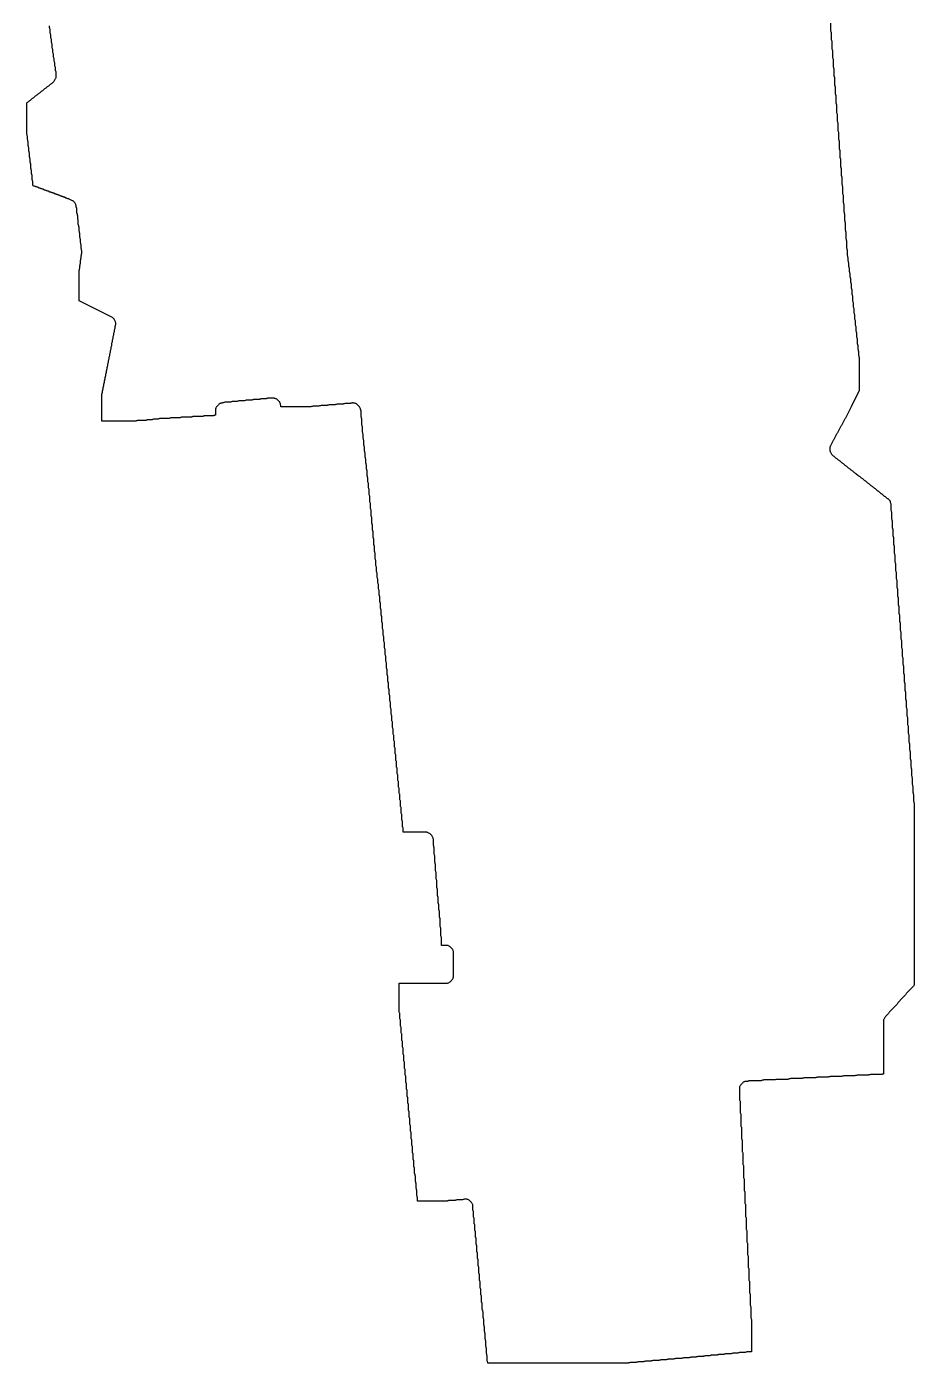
# Model space of a CAD drawing. Header units: metres. Extents: x -92469 to 35737, y 558 to 231008.
# Drawn here: x -40740 to 35737, y 558 to 115783 of the extents above; entities that cross this region are included whole.
import ezdxf

# ---------------------------------------------------------------- set-up
doc = ezdxf.new("R2010")
doc.units = ezdxf.units.M
doc.layers.add('alpha_boundary_shrunk', color=7, linetype='Continuous')

msp = doc.modelspace()

# ---------------------------------------------------------------- linework, layer by layer
at = {"layer": 'alpha_boundary_shrunk', "color": 1}
msp.add_lwpolyline([(28521, 116098), (28521, 115523), (28523, 115477), (28529, 115431), (28540, 115386), (28555, 115342), (28573, 115300), (28578, 115290), (28578, 114773), (28580, 114726), (28587, 114680), (28598, 114635), (28612, 114591), (28631, 114549), (28636, 114539), (28636, 113964), (28638, 113918), (28645, 113872), (28655, 113827), (28670, 113783), (28689, 113741), (28694, 113731), (28694, 113214), (28696, 113168), (28702, 113122), (28713, 113077), (28728, 113033), (28747, 112990), (28751, 112980), (28751, 112406), (28754, 112359), (28760, 112313), (28771, 112268), (28785, 112224), (28804, 112182), (28809, 112172), (28809, 111655), (28811, 111609), (28818, 111563), (28828, 111518), (28843, 111474), (28862, 111431), (28867, 111422), (28867, 110847), (28869, 110800), (28876, 110755), (28886, 110709), (28901, 110666), (28920, 110623), (28925, 110613), (28925, 110096), (28927, 110050), (28933, 110004), (28944, 109959), (28959, 109915), (28977, 109873), (28982, 109863), (28982, 109288), (28985, 109242), (28991, 109196), (29002, 109151), (29016, 109107), (29035, 109064), (29040, 109054), (29040, 108480), (29042, 108433), (29049, 108388), (29059, 108342), (29074, 108298), (29093, 108256), (29098, 108246), (29098, 107729), (29100, 107683), (29106, 107637), (29117, 107592), (29132, 107548), (29151, 107506), (29156, 107496), (29156, 106921), (29158, 106875), (29164, 106829), (29175, 106784), (29190, 106740), (29208, 106697), (29213, 106687), (29213, 106170), (29216, 106124), (29222, 106078), (29233, 106033), (29247, 105989), (29266, 105947), (29271, 105937), (29271, 105362), (29273, 105316), (29280, 105270), (29290, 105225), (29305, 105181), (29324, 105139), (29329, 105129), (29329, 104612), (29331, 104565), (29337, 104519), (29348, 104474), (29363, 104430), (29382, 104388), (29387, 104378), (29387, 103803), (29389, 103757), (29395, 103711), (29406, 103666), (29421, 103622), (29439, 103580), (29444, 103570), (29444, 103053), (29446, 103007), (29453, 102961), (29464, 102916), (29478, 102872), (29497, 102829), (29502, 102819), (29502, 102245), (29504, 102198), (29511, 102152), (29521, 102107), (29536, 102063), (29555, 102021), (29560, 102011), (29560, 101494), (29562, 101448), (29568, 101402), (29579, 101357), (29594, 101313), (29613, 101270), (29617, 101261), (29617, 100686), (29620, 100640), (29626, 100594), (29637, 100549), (29651, 100505), (29670, 100462), (29675, 100452), (29675, 99878), (29677, 99831), (29684, 99785), (29694, 99740), (29709, 99696), (29728, 99654), (29733, 99644), (29733, 99127), (29735, 99081), (29742, 99035), (29752, 98990), (29767, 98946), (29786, 98903), (29791, 98894), (29791, 98319), (29793, 98272), (29799, 98227), (29810, 98181), (29825, 98138), (29843, 98095), (29848, 98085), (29848, 97568), (29851, 97522), (29857, 97476), (29868, 97431), (29882, 97387), (29901, 97345), (29906, 97335), (29906, 96760), (29908, 96714), (29915, 96668), (29925, 96623), (29940, 96579), (29959, 96536), (29964, 96526), (29964, 96125), (29966, 96079), (29972, 96033), (29983, 95988), (29998, 95944), (30017, 95901), (30022, 95891), (30022, 95663), (30024, 95617), (30030, 95571), (30041, 95526), (30056, 95482), (30074, 95439), (30079, 95430), (30079, 95201), (30081, 95155), (30088, 95109), (30099, 95064), (30113, 95020), (30132, 94978), (30137, 94968), (30137, 94739), (30139, 94693), (30146, 94647), (30156, 94602), (30171, 94558), (30190, 94516), (30195, 94506), (30195, 94277), (30197, 94231), (30203, 94185), (30214, 94140), (30229, 94096), (30248, 94054), (30253, 94044), (30253, 93816), (30255, 93769), (30261, 93723), (30272, 93678), (30287, 93634), (30305, 93592), (30310, 93582), (30310, 93296), (30312, 93250), (30319, 93204), (30330, 93159), (30344, 93115), (30363, 93072), (30368, 93063), (30368, 92776), (30370, 92730), (30377, 92684), (30387, 92639), (30402, 92595), (30421, 92553), (30426, 92543), (30426, 92199), (30428, 92153), (30434, 92107), (30445, 92062), (30460, 92018), (30479, 91976), (30483, 91966), (30483, 91680), (30486, 91633), (30492, 91587), (30503, 91542), (30517, 91498), (30536, 91456), (30541, 91446), (30541, 91160), (30543, 91114), (30550, 91068), (30560, 91023), (30575, 90979), (30594, 90936), (30599, 90926), (30599, 90640), (30601, 90594), (30608, 90548), (30618, 90503), (30633, 90459), (30652, 90417), (30657, 90407), (30657, 90121), (30659, 90074), (30665, 90029), (30676, 89983), (30691, 89939), (30709, 89897), (30714, 89887), (30714, 89601), (30717, 89555), (30723, 89509), (30734, 89464), (30748, 89420), (30767, 89378), (30772, 89368), (30772, 89082), (30774, 89035), (30781, 88989), (30791, 88944), (30806, 88900), (30825, 88858), (30830, 88848), (30830, 88504), (30832, 88458), (30838, 88412), (30849, 88367), (30864, 88323), (30883, 88281), (30888, 88271), (30888, 87985), (30890, 87938), (30896, 87892), (30907, 87847), (30922, 87803), (30940, 87761), (30945, 87751), (30945, 87465), (30947, 87419), (30954, 87373), (30965, 87328), (30979, 87284), (30998, 87241), (31003, 87232), (31003, 84408), (30305, 83012), (30248, 82897), (29901, 82204), (29843, 82089), (29822, 82046), (29822, 82045), (29786, 82005), (29755, 81962), (29728, 81915), (29476, 81411), (29475, 81410), (29439, 81370), (29408, 81327), (29382, 81280), (29129, 80776), (29129, 80775), (29093, 80735), (29062, 80692), (29035, 80645), (28783, 80140), (28782, 80140), (28747, 80100), (28715, 80057), (28689, 80010), (28516, 79664), (28497, 79621), (28482, 79577), (28471, 79532), (28465, 79486), (28463, 79440), (28463, 79325), (28465, 79278), (28471, 79233), (28482, 79187), (28497, 79143), (28516, 79101), (28573, 78986), (28596, 78946), (28622, 78908), (28651, 78872), (28684, 78840), (28719, 78810), (28757, 78784), (28797, 78762), (28840, 78741), (28956, 78625), (28996, 78589), (29039, 78558), (29086, 78531), (29129, 78510), (29187, 78452), (29226, 78416), (29270, 78384), (29317, 78358), (29359, 78336), (29475, 78221), (29515, 78185), (29559, 78153), (29605, 78127), (29648, 78106), (29764, 77990), (29804, 77954), (29847, 77923), (29894, 77896), (29937, 77875), (29937, 77874), (29995, 77817), (30053, 77759), (30092, 77723), (30136, 77692), (30183, 77665), (30225, 77644), (30284, 77586), (30323, 77550), (30367, 77518), (30413, 77492), (30456, 77470), (30572, 77355), (30612, 77319), (30656, 77287), (30702, 77261), (30745, 77240), (30861, 77124), (30901, 77088), (30944, 77057), (30991, 77030), (31034, 77009), (31092, 76951), (31132, 76915), (31175, 76883), (31222, 76857), (31265, 76835), (31380, 76720), (31420, 76684), (31464, 76652), (31510, 76626), (31553, 76604), (31669, 76489), (31709, 76453), (31752, 76422), (31799, 76395), (31842, 76374), (31958, 76258), (31998, 76222), (32041, 76191), (32088, 76164), (32131, 76143), (32189, 76085), (32229, 76049), (32272, 76017), (32319, 75991), (32362, 75969), (32477, 75854), (32517, 75818), (32561, 75786), (32607, 75760), (32650, 75738), (32708, 75680), (32766, 75623), (32806, 75587), (32849, 75556), (32896, 75529), (32939, 75508), (33055, 75392), (33095, 75356), (33138, 75325), (33185, 75298), (33228, 75277), (33286, 75219), (33326, 75183), (33369, 75151), (33416, 75125), (33458, 75103), (33574, 74988), (33614, 74952), (33658, 74920), (33659, 74920), (33659, 74879), (33661, 74833), (33667, 74787), (33678, 74742), (33693, 74698), (33712, 74656), (33717, 74646), (33717, 74187), (33719, 74140), (33725, 74094), (33736, 74049), (33751, 74005), (33769, 73963), (33774, 73953), (33774, 73436), (33776, 73390), (33783, 73344), (33793, 73299), (33808, 73255), (33827, 73212), (33832, 73202), (33832, 72685), (33834, 72639), (33841, 72593), (33851, 72548), (33866, 72504), (33885, 72462), (33890, 72452), (33890, 71993), (33892, 71946), (33898, 71900), (33909, 71855), (33924, 71811), (33942, 71769), (33947, 71759), (33947, 71242), (33950, 71196), (33956, 71150), (33967, 71105), (33981, 71061), (34000, 71019), (34005, 71009), (34005, 70492), (34007, 70445), (34014, 70399), (34024, 70354), (34039, 70310), (34058, 70268), (34063, 70258), (34063, 69741), (34065, 69695), (34071, 69649), (34082, 69604), (34097, 69560), (34116, 69517), (34121, 69508), (34121, 68991), (34123, 68944), (34129, 68898), (34140, 68853), (34155, 68809), (34173, 68767), (34178, 68757), (34178, 68298), (34181, 68251), (34187, 68206), (34198, 68160), (34212, 68117), (34231, 68074), (34236, 68064), (34236, 67547), (34238, 67501), (34245, 67455), (34255, 67410), (34270, 67366), (34289, 67324), (34294, 67314), (34294, 66797), (34296, 66750), (34302, 66705), (34313, 66659), (34328, 66615), (34347, 66573), (34352, 66563), (34352, 66046), (34354, 66000), (34360, 65954), (34371, 65909), (34386, 65865), (34404, 65823), (34409, 65813), (34409, 65296), (34411, 65249), (34418, 65203), (34429, 65158), (34443, 65114), (34462, 65072), (34467, 65062), (34467, 64603), (34469, 64557), (34476, 64511), (34486, 64466), (34501, 64422), (34520, 64379), (34525, 64369), (34525, 63852), (34527, 63806), (34533, 63760), (34544, 63715), (34559, 63671), (34578, 63629), (34582, 63619), (34582, 63102), (34585, 63056), (34591, 63010), (34602, 62965), (34617, 62921), (34635, 62878), (34640, 62868), (34640, 62351), (34642, 62305), (34649, 62259), (34659, 62214), (34674, 62170), (34693, 62128), (34698, 62118), (34698, 61601), (34700, 61554), (34707, 61509), (34717, 61463), (34732, 61420), (34751, 61377), (34756, 61367), (34756, 60908), (34758, 60862), (34764, 60816), (34775, 60771), (34790, 60727), (34808, 60684), (34813, 60674), (34813, 60157), (34816, 60111), (34822, 60065), (34833, 60020), (34847, 59976), (34866, 59934), (34871, 59924), (34871, 59407), (34873, 59361), (34880, 59315), (34890, 59270), (34905, 59226), (34924, 59183), (34929, 59173), (34929, 58656), (34931, 58610), (34937, 58564), (34948, 58519), (34963, 58475), (34982, 58433), (34987, 58423), (34987, 57906), (34989, 57860), (34995, 57814), (35006, 57769), (35021, 57725), (35039, 57682), (35044, 57672), (35044, 57213), (35047, 57167), (35053, 57121), (35064, 57076), (35078, 57032), (35097, 56989), (35102, 56980), (35102, 56463), (35104, 56416), (35111, 56370), (35121, 56325), (35136, 56281), (35155, 56239), (35160, 56229), (35160, 55712), (35162, 55666), (35168, 55620), (35179, 55575), (35194, 55531), (35213, 55488), (35218, 55479), (35218, 54962), (35220, 54915), (35226, 54869), (35237, 54824), (35252, 54780), (35270, 54738), (35275, 54728), (35275, 54211), (35277, 54165), (35284, 54119), (35295, 54074), (35309, 54030), (35328, 53987), (35333, 53977), (35333, 53518), (35335, 53472), (35342, 53426), (35352, 53381), (35367, 53337), (35386, 53295), (35391, 53285), (35391, 52768), (35393, 52721), (35399, 52675), (35410, 52630), (35425, 52586), (35444, 52544), (35448, 52534), (35448, 52017), (35451, 51971), (35457, 51925), (35468, 51880), (35482, 51836), (35501, 51794), (35506, 51784), (35506, 51267), (35508, 51220), (35515, 51174), (35525, 51129), (35540, 51085), (35559, 51043), (35564, 51033), (35564, 50516), (35566, 50470), (35573, 50424), (35583, 50379), (35598, 50335), (35617, 50292), (35622, 50283), (35622, 49823), (35624, 49777), (35630, 49731), (35641, 49686), (35656, 49642), (35674, 49600), (35679, 49590), (35679, 49073), (35682, 49026), (35688, 48981), (35699, 48935), (35713, 48892), (35732, 48849), (35737, 48839), (35737, 33169), (35732, 33164), (35701, 33120), (35674, 33074), (35653, 33031), (35537, 32915), (35479, 32857), (35075, 32453), (35040, 32413), (35008, 32370), (34982, 32323), (34960, 32280), (34729, 32049), (34671, 31991), (34383, 31702), (34347, 31663), (34315, 31619), (34289, 31572), (34267, 31530), (33921, 31183), (33863, 31125), (33632, 30894), (33596, 30854), (33565, 30811), (33538, 30764), (33517, 30721), (33401, 30605), (33343, 30548), (33286, 30490), (33250, 30450), (33218, 30407), (33192, 30360), (33134, 30245), (33115, 30202), (33101, 30158), (33090, 30113), (33084, 30067), (33081, 30021), (33081, 25496), (33073, 25496), (33027, 25490), (32982, 25479), (32938, 25464), (32896, 25445), (32886, 25441), (31965, 25441), (31919, 25438), (31873, 25432), (31828, 25421), (31784, 25407), (31741, 25388), (31731, 25383), (30810, 25383), (30764, 25381), (30718, 25374), (30673, 25364), (30629, 25349), (30587, 25330), (30577, 25325), (29656, 25325), (29609, 25323), (29563, 25316), (29518, 25306), (29474, 25291), (29432, 25272), (29422, 25267), (28501, 25267), (28455, 25265), (28409, 25259), (28364, 25248), (28320, 25233), (28277, 25215), (28267, 25210), (27404, 25210), (27358, 25207), (27312, 25201), (27267, 25190), (27223, 25176), (27180, 25157), (27171, 25152), (26249, 25152), (26203, 25150), (26157, 25143), (26112, 25133), (26068, 25118), (26026, 25099), (26016, 25094), (25095, 25094), (25048, 25092), (25003, 25086), (24957, 25075), (24914, 25060), (24871, 25041), (24861, 25036), (23940, 25036), (23894, 25034), (23848, 25028), (23803, 25017), (23759, 25002), (23716, 24984), (23707, 24979), (22785, 24979), (22739, 24977), (22693, 24970), (22648, 24959), (22604, 24945), (22562, 24926), (22552, 24921), (21631, 24921), (21584, 24919), (21539, 24912), (21493, 24902), (21450, 24887), (21407, 24868), (21397, 24863), (21284, 24863), (21235, 24861), (21187, 24854), (21139, 24842), (21093, 24825), (21049, 24804), (21007, 24779), (20967, 24750), (20931, 24717), (20815, 24601), (20782, 24565), (20753, 24526), (20728, 24483), (20707, 24439), (20690, 24393), (20679, 24345), (20671, 24297), (20669, 24248), (20669, 23382), (20671, 23335), (20677, 23290), (20688, 23244), (20703, 23201), (20722, 23158), (20727, 23148), (20727, 22285), (20729, 22239), (20735, 22193), (20746, 22148), (20761, 22104), (20779, 22061), (20784, 22051), (20784, 21130), (20787, 21084), (20793, 21038), (20804, 20993), (20818, 20949), (20837, 20907), (20842, 20897), (20842, 20033), (20844, 19987), (20851, 19941), (20861, 19896), (20876, 19852), (20895, 19810), (20900, 19800), (20900, 18936), (20902, 18890), (20908, 18844), (20919, 18799), (20934, 18755), (20953, 18713), (20958, 18703), (20958, 17839), (20960, 17793), (20966, 17747), (20977, 17702), (20992, 17658), (21010, 17616), (21015, 17606), (21015, 16685), (21017, 16638), (21024, 16593), (21035, 16547), (21049, 16504), (21068, 16461), (21073, 16451), (21073, 15588), (21075, 15542), (21082, 15496), (21092, 15451), (21107, 15407), (21126, 15364), (21131, 15354), (21131, 14491), (21133, 14445), (21139, 14399), (21150, 14354), (21165, 14310), (21184, 14267), (21189, 14257), (21189, 13336), (21191, 13290), (21197, 13244), (21208, 13199), (21223, 13155), (21241, 13113), (21246, 13103), (21246, 12239), (21248, 12193), (21255, 12147), (21265, 12102), (21280, 12058), (21299, 12016), (21304, 12006), (21304, 11142), (21306, 11096), (21313, 11050), (21323, 11005), (21338, 10961), (21357, 10919), (21362, 10909), (21362, 10045), (21364, 9999), (21370, 9953), (21381, 9908), (21396, 9864), (21414, 9822), (21419, 9812), (21419, 8949), (21422, 8902), (21428, 8856), (21439, 8811), (21453, 8767), (21472, 8725), (21477, 8715), (21477, 7852), (21479, 7805), (21486, 7759), (21496, 7714), (21511, 7670), (21530, 7628), (21535, 7618), (21535, 6755), (21537, 6708), (21543, 6663), (21554, 6617), (21569, 6573), (21588, 6531), (21593, 6521), (21593, 5658), (21595, 5612), (21601, 5566), (21612, 5520), (21627, 5477), (21645, 5434), (21650, 5424), (21650, 4561), (21653, 4515), (21659, 4469), (21670, 4424), (21684, 4380), (21703, 4337), (21708, 4327), (21708, 1539), (21400, 1539), (21354, 1537), (21308, 1531), (21263, 1520), (21219, 1505), (21176, 1486), (21166, 1481), (20765, 1481), (20718, 1479), (20673, 1473), (20627, 1462), (20584, 1447), (20541, 1429), (20531, 1424), (20187, 1424), (20141, 1422), (20095, 1415), (20050, 1405), (20006, 1390), (19964, 1371), (19954, 1366), (19552, 1366), (19506, 1364), (19460, 1357), (19415, 1347), (19371, 1332), (19329, 1313), (19319, 1308), (18975, 1308), (18929, 1306), (18883, 1300), (18838, 1289), (18794, 1274), (18751, 1255), (18742, 1251), (18340, 1251), (18294, 1248), (18248, 1242), (18203, 1231), (18159, 1217), (18116, 1198), (18107, 1193), (17763, 1193), (17716, 1191), (17670, 1184), (17625, 1174), (17581, 1159), (17539, 1140), (17529, 1135), (17128, 1135), (17081, 1133), (17035, 1126), (16990, 1116), (16946, 1101), (16904, 1082), (16894, 1077), (16550, 1077), (16504, 1075), (16458, 1069), (16413, 1058), (16369, 1043), (16327, 1025), (16317, 1020), (15915, 1020), (15869, 1017), (15823, 1011), (15778, 1000), (15734, 986), (15692, 967), (15682, 962), (15222, 962), (15176, 960), (15130, 953), (15085, 943), (15041, 928), (14999, 909), (14989, 904), (14587, 904), (14541, 902), (14495, 896), (14450, 885), (14406, 870), (14364, 851), (14354, 846), (13952, 846), (13906, 844), (13860, 838), (13815, 827), (13771, 812), (13729, 794), (13719, 789), (13260, 789), (13213, 787), (13167, 780), (13122, 769), (13078, 755), (13036, 736), (13026, 731), (12624, 731), (12578, 729), (12532, 722), (12487, 712), (12443, 697), (12401, 678), (12391, 673), (11989, 673), (11943, 671), (11897, 665), (11852, 654), (11808, 639), (11766, 620), (11756, 615), (11297, 615), (11250, 613), (11204, 607), (11159, 596), (11115, 581), (11073, 563), (11063, 558), (-1020, 558), (-1020, 577), (-1022, 624), (-1029, 670), (-1039, 715), (-1054, 759), (-1073, 801), (-1078, 811), (-1078, 1212), (-1080, 1259), (-1086, 1305), (-1097, 1350), (-1112, 1394), (-1131, 1436), (-1135, 1446), (-1135, 1847), (-1138, 1894), (-1144, 1940), (-1155, 1985), (-1169, 2029), (-1188, 2071), (-1193, 2081), (-1193, 2483), (-1195, 2529), (-1202, 2575), (-1212, 2620), (-1227, 2664), (-1246, 2706), (-1251, 2716), (-1251, 3118), (-1253, 3164), (-1260, 3210), (-1270, 3255), (-1285, 3299), (-1304, 3341), (-1309, 3351), (-1309, 3695), (-1311, 3741), (-1317, 3787), (-1328, 3832), (-1343, 3876), (-1361, 3918), (-1366, 3928), (-1366, 4330), (-1369, 4376), (-1375, 4422), (-1386, 4467), (-1400, 4511), (-1419, 4554), (-1424, 4563), (-1424, 4965), (-1426, 5011), (-1433, 5057), (-1443, 5102), (-1458, 5146), (-1477, 5189), (-1482, 5199), (-1482, 5600), (-1484, 5646), (-1490, 5692), (-1501, 5737), (-1516, 5781), (-1535, 5824), (-1540, 5834), (-1540, 6235), (-1542, 6281), (-1548, 6327), (-1559, 6372), (-1574, 6416), (-1592, 6459), (-1597, 6469), (-1597, 6812), (-1600, 6859), (-1606, 6905), (-1617, 6950), (-1631, 6994), (-1650, 7036), (-1655, 7046), (-1655, 7448), (-1657, 7494), (-1664, 7540), (-1674, 7585), (-1689, 7629), (-1708, 7671), (-1713, 7681), (-1713, 8083), (-1715, 8129), (-1721, 8175), (-1732, 8220), (-1747, 8264), (-1766, 8306), (-1771, 8316), (-1771, 8718), (-1773, 8764), (-1779, 8810), (-1790, 8855), (-1805, 8899), (-1823, 8941), (-1828, 8951), (-1828, 9353), (-1830, 9399), (-1837, 9445), (-1848, 9490), (-1862, 9534), (-1881, 9576), (-1886, 9586), (-1886, 9930), (-1888, 9976), (-1895, 10022), (-1905, 10067), (-1920, 10111), (-1939, 10154), (-1944, 10164), (-1944, 10565), (-1946, 10611), (-1952, 10657), (-1963, 10702), (-1978, 10746), (-1997, 10789), (-2001, 10799), (-2001, 11200), (-2004, 11246), (-2010, 11292), (-2021, 11337), (-2035, 11381), (-2054, 11424), (-2059, 11434), (-2059, 11777), (-2061, 11824), (-2068, 11870), (-2078, 11915), (-2093, 11959), (-2112, 12001), (-2117, 12011), (-2117, 12355), (-2119, 12401), (-2126, 12447), (-2136, 12492), (-2151, 12536), (-2170, 12578), (-2175, 12588), (-2175, 12932), (-2177, 12978), (-2183, 13024), (-2194, 13069), (-2209, 13113), (-2227, 13156), (-2232, 13166), (-2232, 13509), (-2235, 13556), (-2241, 13602), (-2252, 13647), (-2266, 13691), (-2285, 13733), (-2290, 13743), (-2290, 14087), (-2293, 14136), (-2300, 14184), (-2312, 14232), (-2328, 14278), (-2349, 14322), (-2374, 14365), (-2404, 14404), (-2437, 14440), (-2552, 14556), (-2588, 14589), (-2628, 14618), (-2670, 14643), (-2714, 14664), (-2760, 14681), (-2808, 14693), (-2857, 14700), (-2906, 14702), (-2963, 14702), (-3010, 14700), (-3056, 14694), (-3101, 14683), (-3145, 14668), (-3187, 14649), (-3197, 14645), (-3598, 14645), (-3645, 14642), (-3691, 14636), (-3736, 14625), (-3780, 14611), (-3822, 14592), (-3832, 14587), (-4291, 14587), (-4337, 14585), (-4383, 14578), (-4429, 14568), (-4472, 14553), (-4515, 14534), (-4525, 14529), (-7082, 14529), (-7082, 14837), (-7084, 14884), (-7091, 14930), (-7101, 14975), (-7116, 15019), (-7135, 15061), (-7140, 15071), (-7140, 15472), (-7142, 15519), (-7148, 15565), (-7159, 15610), (-7174, 15654), (-7192, 15696), (-7197, 15706), (-7197, 16050), (-7200, 16096), (-7206, 16142), (-7217, 16187), (-7231, 16231), (-7250, 16273), (-7255, 16283), (-7255, 16685), (-7257, 16731), (-7264, 16777), (-7274, 16822), (-7289, 16866), (-7308, 16908), (-7313, 16918), (-7313, 17262), (-7315, 17308), (-7321, 17354), (-7332, 17399), (-7347, 17443), (-7366, 17486), (-7371, 17496), (-7371, 17897), (-7373, 17943), (-7379, 17989), (-7390, 18034), (-7405, 18078), (-7423, 18121), (-7428, 18131), (-7428, 18474), (-7431, 18521), (-7437, 18567), (-7448, 18612), (-7462, 18656), (-7481, 18698), (-7486, 18708), (-7486, 19110), (-7488, 19156), (-7495, 19202), (-7505, 19247), (-7520, 19291), (-7539, 19333), (-7544, 19343), (-7544, 19687), (-7546, 19733), (-7552, 19779), (-7563, 19824), (-7578, 19868), (-7597, 19910), (-7602, 19920), (-7602, 20322), (-7604, 20368), (-7610, 20414), (-7621, 20459), (-7636, 20503), (-7654, 20546), (-7659, 20555), (-7659, 20899), (-7661, 20946), (-7668, 20991), (-7679, 21037), (-7693, 21080), (-7712, 21123), (-7717, 21133), (-7717, 21534), (-7719, 21581), (-7726, 21626), (-7736, 21672), (-7751, 21716), (-7770, 21758), (-7775, 21768), (-7775, 22112), (-7777, 22158), (-7783, 22204), (-7794, 22249), (-7809, 22293), (-7828, 22335), (-7832, 22345), (-7832, 22747), (-7835, 22793), (-7841, 22839), (-7852, 22884), (-7866, 22928), (-7885, 22970), (-7890, 22980), (-7890, 23324), (-7892, 23370), (-7899, 23416), (-7909, 23461), (-7924, 23505), (-7943, 23548), (-7948, 23558), (-7948, 23959), (-7950, 24005), (-7957, 24051), (-7967, 24096), (-7982, 24140), (-8001, 24183), (-8006, 24193), (-8006, 24536), (-8008, 24583), (-8014, 24629), (-8025, 24674), (-8040, 24718), (-8058, 24760), (-8063, 24770), (-8063, 25171), (-8066, 25218), (-8072, 25264), (-8083, 25309), (-8097, 25353), (-8116, 25395), (-8121, 25405), (-8121, 25749), (-8123, 25795), (-8130, 25841), (-8140, 25886), (-8155, 25930), (-8174, 25972), (-8179, 25982), (-8179, 26384), (-8181, 26430), (-8187, 26476), (-8198, 26521), (-8213, 26565), (-8232, 26607), (-8237, 26617), (-8237, 26961), (-8239, 27007), (-8245, 27053), (-8256, 27098), (-8271, 27142), (-8289, 27185), (-8294, 27195), (-8294, 27596), (-8296, 27643), (-8303, 27688), (-8314, 27734), (-8328, 27777), (-8347, 27820), (-8352, 27830), (-8352, 28174), (-8354, 28220), (-8361, 28266), (-8371, 28311), (-8386, 28355), (-8405, 28397), (-8410, 28407), (-8410, 28809), (-8412, 28855), (-8418, 28901), (-8429, 28946), (-8444, 28990), (-8463, 29032), (-8468, 29042), (-8468, 29386), (-8470, 29432), (-8476, 29478), (-8487, 29523), (-8502, 29567), (-8520, 29610), (-8525, 29619), (-8525, 30021), (-8527, 30067), (-8534, 30113), (-8545, 30158), (-8559, 30202), (-8578, 30245), (-8583, 30254), (-8583, 30598), (-8585, 30645), (-8592, 30691), (-8602, 30736), (-8617, 30780), (-8636, 30822), (-8641, 30832), (-8641, 33331), (-4580, 33331), (-4531, 33334), (-4482, 33341), (-4435, 33353), (-4389, 33369), (-4344, 33390), (-4302, 33416), (-4263, 33445), (-4226, 33478), (-4111, 33593), (-4078, 33630), (-4049, 33669), (-4023, 33711), (-4002, 33755), (-3986, 33802), (-3974, 33849), (-3967, 33898), (-3964, 33947), (-3964, 35967), (-3967, 36016), (-3974, 36065), (-3986, 36113), (-4002, 36159), (-4023, 36203), (-4049, 36245), (-4078, 36285), (-4111, 36321), (-4226, 36436), (-4263, 36469), (-4302, 36499), (-4344, 36524), (-4389, 36545), (-4435, 36561), (-4482, 36573), (-4531, 36581), (-4580, 36583), (-4993, 36583), (-4999, 36595), (-5004, 36605), (-5004, 37180), (-5006, 37226), (-5012, 37272), (-5023, 37317), (-5038, 37361), (-5056, 37403), (-5061, 37413), (-5061, 37988), (-5063, 38034), (-5070, 38080), (-5081, 38125), (-5095, 38169), (-5114, 38212), (-5119, 38222), (-5119, 38796), (-5121, 38843), (-5128, 38889), (-5138, 38934), (-5153, 38978), (-5172, 39020), (-5177, 39030), (-5177, 39431), (-5179, 39478), (-5185, 39524), (-5196, 39569), (-5211, 39613), (-5230, 39655), (-5235, 39665), (-5235, 40009), (-5237, 40055), (-5243, 40101), (-5254, 40146), (-5269, 40190), (-5287, 40232), (-5292, 40242), (-5292, 40644), (-5294, 40690), (-5301, 40736), (-5311, 40781), (-5326, 40825), (-5345, 40867), (-5350, 40877), (-5350, 41337), (-5352, 41383), (-5359, 41429), (-5369, 41474), (-5384, 41518), (-5403, 41560), (-5408, 41570), (-5408, 42087), (-5410, 42133), (-5416, 42179), (-5427, 42224), (-5442, 42268), (-5460, 42311), (-5465, 42321), (-5465, 42780), (-5468, 42826), (-5474, 42872), (-5485, 42917), (-5499, 42961), (-5518, 43004), (-5523, 43013), (-5523, 43530), (-5525, 43577), (-5532, 43623), (-5542, 43668), (-5557, 43712), (-5576, 43754), (-5581, 43764), (-5581, 44223), (-5583, 44270), (-5589, 44315), (-5600, 44361), (-5615, 44404), (-5634, 44447), (-5639, 44457), (-5639, 44974), (-5641, 45020), (-5647, 45066), (-5658, 45111), (-5673, 45155), (-5691, 45197), (-5696, 45207), (-5696, 45667), (-5699, 45713), (-5705, 45759), (-5716, 45804), (-5730, 45848), (-5749, 45890), (-5807, 46006), (-5829, 46046), (-5855, 46084), (-5885, 46119), (-5917, 46151), (-5953, 46181), (-5990, 46207), (-6031, 46229), (-6146, 46287), (-6188, 46306), (-6232, 46321), (-6277, 46331), (-6323, 46338), (-6370, 46340), (-8294, 46340), (-8294, 46590), (-8296, 46637), (-8303, 46682), (-8314, 46728), (-8328, 46772), (-8347, 46814), (-8352, 46824), (-8352, 47168), (-8354, 47214), (-8361, 47260), (-8371, 47305), (-8386, 47349), (-8405, 47391), (-8410, 47401), (-8410, 47745), (-8412, 47791), (-8418, 47837), (-8429, 47882), (-8444, 47926), (-8463, 47969), (-8468, 47978), (-8468, 48322), (-8470, 48369), (-8476, 48414), (-8487, 48460), (-8502, 48503), (-8520, 48546), (-8525, 48556), (-8525, 48900), (-8527, 48946), (-8534, 48992), (-8545, 49037), (-8559, 49081), (-8578, 49123), (-8583, 49133), (-8583, 49477), (-8585, 49523), (-8592, 49569), (-8602, 49614), (-8617, 49658), (-8636, 49701), (-8641, 49710), (-8641, 49997), (-8643, 50043), (-8649, 50089), (-8660, 50134), (-8675, 50178), (-8694, 50220), (-8698, 50230), (-8698, 50574), (-8701, 50620), (-8707, 50666), (-8718, 50711), (-8732, 50755), (-8751, 50797), (-8756, 50807), (-8756, 51151), (-8758, 51197), (-8765, 51243), (-8775, 51288), (-8790, 51332), (-8809, 51375), (-8814, 51385), (-8814, 51728), (-8816, 51775), (-8823, 51821), (-8833, 51866), (-8848, 51910), (-8867, 51952), (-8872, 51962), (-8872, 52306), (-8874, 52352), (-8880, 52398), (-8891, 52443), (-8906, 52487), (-8924, 52529), (-8929, 52539), (-8929, 52883), (-8932, 52929), (-8938, 52975), (-8949, 53020), (-8963, 53064), (-8982, 53107), (-8987, 53117), (-8987, 53460), (-8989, 53507), (-8996, 53553), (-9006, 53598), (-9021, 53642), (-9040, 53684), (-9045, 53694), (-9045, 54038), (-9047, 54084), (-9053, 54130), (-9064, 54175), (-9079, 54219), (-9098, 54261), (-9103, 54271), (-9103, 54557), (-9105, 54604), (-9111, 54650), (-9122, 54695), (-9137, 54739), (-9155, 54781), (-9160, 54791), (-9160, 55135), (-9162, 55181), (-9169, 55227), (-9180, 55272), (-9194, 55316), (-9213, 55358), (-9218, 55368), (-9218, 55712), (-9220, 55758), (-9227, 55804), (-9237, 55849), (-9252, 55893), (-9271, 55936), (-9276, 55946), (-9276, 56289), (-9278, 56336), (-9284, 56382), (-9295, 56427), (-9310, 56471), (-9329, 56513), (-9334, 56523), (-9334, 56867), (-9336, 56913), (-9342, 56959), (-9353, 57004), (-9368, 57048), (-9386, 57090), (-9391, 57100), (-9391, 57444), (-9393, 57490), (-9400, 57536), (-9410, 57581), (-9425, 57625), (-9444, 57668), (-9449, 57678), (-9449, 58021), (-9451, 58068), (-9458, 58114), (-9468, 58159), (-9483, 58203), (-9502, 58245), (-9507, 58255), (-9507, 58541), (-9509, 58587), (-9515, 58633), (-9526, 58678), (-9541, 58722), (-9560, 58765), (-9564, 58774), (-9564, 59118), (-9567, 59165), (-9573, 59210), (-9584, 59256), (-9598, 59300), (-9617, 59342), (-9622, 59352), (-9622, 59696), (-9624, 59742), (-9631, 59788), (-9641, 59833), (-9656, 59877), (-9675, 59919), (-9680, 59929), (-9680, 60273), (-9682, 60319), (-9689, 60365), (-9699, 60410), (-9714, 60454), (-9733, 60497), (-9738, 60506), (-9738, 60850), (-9740, 60897), (-9746, 60942), (-9757, 60988), (-9772, 61031), (-9790, 61074), (-9795, 61084), (-9795, 61428), (-9798, 61474), (-9804, 61520), (-9815, 61565), (-9829, 61609), (-9848, 61651), (-9853, 61661), (-9853, 62005), (-9855, 62051), (-9862, 62097), (-9872, 62142), (-9887, 62186), (-9906, 62229), (-9911, 62238), (-9911, 62582), (-9913, 62629), (-9919, 62674), (-9930, 62720), (-9945, 62763), (-9964, 62806), (-9969, 62816), (-9969, 63102), (-9971, 63148), (-9977, 63194), (-9988, 63239), (-10003, 63283), (-10021, 63325), (-10026, 63335), (-10026, 63679), (-10028, 63725), (-10035, 63771), (-10046, 63816), (-10060, 63860), (-10079, 63903), (-10084, 63913), (-10084, 64256), (-10086, 64303), (-10093, 64349), (-10103, 64394), (-10118, 64438), (-10137, 64480), (-10142, 64490), (-10142, 64834), (-10144, 64880), (-10150, 64926), (-10161, 64971), (-10176, 65015), (-10195, 65057), (-10200, 65067), (-10200, 65411), (-10202, 65457), (-10208, 65503), (-10219, 65548), (-10234, 65592), (-10252, 65635), (-10257, 65645), (-10257, 65988), (-10259, 66035), (-10266, 66081), (-10276, 66126), (-10291, 66170), (-10310, 66212), (-10315, 66222), (-10315, 66566), (-10317, 66612), (-10324, 66658), (-10334, 66703), (-10349, 66747), (-10368, 66789), (-10373, 66799), (-10373, 67085), (-10375, 67132), (-10381, 67178), (-10392, 67223), (-10407, 67267), (-10426, 67309), (-10430, 67319), (-10430, 67605), (-10433, 67651), (-10439, 67697), (-10450, 67742), (-10464, 67786), (-10483, 67829), (-10488, 67838), (-10488, 68067), (-10490, 68113), (-10497, 68159), (-10507, 68204), (-10522, 68248), (-10541, 68290), (-10546, 68300), (-10546, 68586), (-10548, 68633), (-10554, 68679), (-10565, 68724), (-10580, 68768), (-10599, 68810), (-10604, 68820), (-10604, 69106), (-10606, 69152), (-10612, 69198), (-10623, 69243), (-10638, 69287), (-10656, 69330), (-10661, 69340), (-10661, 69683), (-10664, 69730), (-10670, 69776), (-10681, 69821), (-10695, 69865), (-10714, 69907), (-10719, 69917), (-10719, 70318), (-10721, 70365), (-10728, 70411), (-10738, 70456), (-10753, 70500), (-10772, 70542), (-10777, 70552), (-10777, 70896), (-10779, 70942), (-10785, 70988), (-10796, 71033), (-10811, 71077), (-10830, 71119), (-10835, 71129), (-10835, 71531), (-10837, 71577), (-10843, 71623), (-10854, 71668), (-10869, 71712), (-10887, 71754), (-10892, 71764), (-10892, 72166), (-10894, 72212), (-10901, 72258), (-10912, 72303), (-10926, 72347), (-10945, 72389), (-10950, 72399), (-10950, 72743), (-10952, 72789), (-10959, 72835), (-10969, 72881), (-10984, 72924), (-11003, 72967), (-11008, 72977), (-11008, 73378), (-11010, 73425), (-11016, 73470), (-11027, 73516), (-11042, 73559), (-11061, 73602), (-11066, 73612), (-11066, 74013), (-11068, 74060), (-11074, 74106), (-11085, 74151), (-11100, 74195), (-11118, 74237), (-11123, 74247), (-11123, 74591), (-11125, 74637), (-11132, 74683), (-11142, 74728), (-11157, 74772), (-11176, 74814), (-11181, 74824), (-11181, 75226), (-11183, 75272), (-11190, 75318), (-11200, 75363), (-11215, 75407), (-11234, 75449), (-11239, 75459), (-11239, 75803), (-11241, 75849), (-11247, 75895), (-11258, 75940), (-11273, 75984), (-11292, 76027), (-11296, 76037), (-11296, 76323), (-11299, 76369), (-11305, 76415), (-11316, 76460), (-11330, 76504), (-11349, 76546), (-11354, 76556), (-11354, 76842), (-11356, 76889), (-11363, 76934), (-11373, 76980), (-11388, 77023), (-11407, 77066), (-11412, 77076), (-11412, 77420), (-11414, 77466), (-11420, 77512), (-11431, 77557), (-11446, 77601), (-11465, 77643), (-11470, 77653), (-11470, 77939), (-11472, 77985), (-11478, 78031), (-11489, 78076), (-11504, 78120), (-11522, 78163), (-11527, 78173), (-11527, 78459), (-11530, 78505), (-11536, 78551), (-11547, 78596), (-11561, 78640), (-11580, 78682), (-11585, 78692), (-11585, 78978), (-11587, 79025), (-11594, 79071), (-11604, 79116), (-11619, 79160), (-11638, 79202), (-11643, 79212), (-11643, 79498), (-11645, 79544), (-11651, 79590), (-11662, 79635), (-11677, 79679), (-11696, 79722), (-11701, 79731), (-11701, 80075), (-11703, 80122), (-11709, 80167), (-11720, 80213), (-11735, 80256), (-11753, 80299), (-11758, 80309), (-11758, 80595), (-11760, 80641), (-11767, 80687), (-11778, 80732), (-11792, 80776), (-11811, 80818), (-11816, 80828), (-11816, 81230), (-11818, 81276), (-11825, 81322), (-11835, 81367), (-11850, 81411), (-11869, 81454), (-11874, 81463), (-11874, 81923), (-11876, 81969), (-11882, 82015), (-11893, 82060), (-11908, 82104), (-11927, 82146), (-11932, 82156), (-11932, 82615), (-11934, 82662), (-11940, 82708), (-11951, 82753), (-11966, 82797), (-11984, 82839), (-12042, 82955), (-12069, 83001), (-12100, 83045), (-12136, 83085), (-12251, 83200), (-12288, 83233), (-12327, 83262), (-12369, 83287), (-12413, 83308), (-12460, 83325), (-12507, 83337), (-12556, 83344), (-12605, 83346), (-12662, 83346), (-12709, 83344), (-12755, 83338), (-12800, 83327), (-12844, 83312), (-12886, 83294), (-12896, 83289), (-13297, 83289), (-13344, 83287), (-13390, 83280), (-13435, 83269), (-13479, 83255), (-13521, 83236), (-13531, 83231), (-13990, 83231), (-14037, 83229), (-14082, 83222), (-14128, 83212), (-14172, 83197), (-14214, 83178), (-14224, 83173), (-14683, 83173), (-14729, 83171), (-14775, 83165), (-14820, 83154), (-14864, 83139), (-14907, 83120), (-14917, 83115), (-15376, 83115), (-15422, 83113), (-15468, 83107), (-15513, 83096), (-15557, 83081), (-15599, 83063), (-15609, 83058), (-16069, 83058), (-16115, 83056), (-16161, 83049), (-16206, 83039), (-16250, 83024), (-16292, 83005), (-16302, 83000), (-18859, 83000), (-18859, 83135), (-18862, 83184), (-18869, 83233), (-18881, 83280), (-18897, 83326), (-18918, 83371), (-18944, 83413), (-18973, 83452), (-19006, 83489), (-19121, 83604), (-19158, 83637), (-19197, 83666), (-19239, 83692), (-19284, 83712), (-19330, 83729), (-19377, 83741), (-19426, 83748), (-19475, 83751), (-19937, 83751), (-19983, 83748), (-20029, 83742), (-20074, 83731), (-20118, 83717), (-20160, 83698), (-20170, 83693), (-20514, 83693), (-20560, 83691), (-20606, 83684), (-20651, 83674), (-20695, 83659), (-20738, 83640), (-20748, 83635), (-21149, 83635), (-21195, 83633), (-21241, 83627), (-21286, 83616), (-21330, 83601), (-21373, 83582), (-21383, 83577), (-21784, 83577), (-21831, 83575), (-21876, 83569), (-21922, 83558), (-21965, 83543), (-22008, 83525), (-22018, 83520), (-22419, 83520), (-22466, 83517), (-22511, 83511), (-22557, 83500), (-22600, 83486), (-22643, 83467), (-22653, 83462), (-22997, 83462), (-23043, 83460), (-23089, 83453), (-23134, 83443), (-23178, 83428), (-23220, 83409), (-23230, 83404), (-23632, 83404), (-23678, 83402), (-23724, 83396), (-23769, 83385), (-23813, 83370), (-23855, 83351), (-23865, 83346), (-23912, 83344), (-23960, 83337), (-24008, 83325), (-24054, 83308), (-24098, 83287), (-24140, 83262), (-24180, 83233), (-24216, 83200), (-24332, 83085), (-24365, 83048), (-24394, 83009), (-24419, 82967), (-24440, 82922), (-24457, 82876), (-24468, 82828), (-24476, 82780), (-24478, 82731), (-24478, 82298), (-24519, 82288), (-24563, 82273), (-24606, 82254), (-24616, 82249), (-25306, 82249), (-25352, 82247), (-25398, 82241), (-25443, 82230), (-25487, 82215), (-25530, 82197), (-25539, 82192), (-26287, 82192), (-26334, 82190), (-26380, 82183), (-26425, 82173), (-26469, 82158), (-26511, 82139), (-26521, 82134), (-27269, 82134), (-27315, 82132), (-27361, 82125), (-27406, 82115), (-27450, 82100), (-27492, 82081), (-27502, 82076), (-28193, 82076), (-28239, 82074), (-28285, 82068), (-28330, 82057), (-28374, 82042), (-28416, 82024), (-28426, 82019), (-29174, 82019), (-29220, 82016), (-29266, 82010), (-29311, 81999), (-29355, 81985), (-29398, 81966), (-29407, 81961), (-29694, 81961), (-29740, 81959), (-29786, 81952), (-29831, 81942), (-29875, 81927), (-29917, 81908), (-29927, 81903), (-30213, 81903), (-30259, 81901), (-30305, 81895), (-30350, 81884), (-30394, 81869), (-30437, 81850), (-30447, 81845), (-31079, 81845), (-31125, 81843), (-31171, 81837), (-31216, 81826), (-31260, 81811), (-31303, 81793), (-31313, 81788), (-34274, 81788), (-34274, 84114), (-34269, 84124), (-34250, 84166), (-34236, 84210), (-34225, 84255), (-34218, 84301), (-34216, 84347), (-34216, 84403), (-34211, 84413), (-34193, 84455), (-34178, 84499), (-34167, 84544), (-34161, 84590), (-34159, 84636), (-34159, 84691), (-34154, 84701), (-34135, 84744), (-34120, 84787), (-34109, 84833), (-34103, 84878), (-34101, 84925), (-34101, 84980), (-34096, 84990), (-34077, 85032), (-34062, 85076), (-34052, 85121), (-34045, 85167), (-34043, 85213), (-34043, 85269), (-34038, 85279), (-34019, 85321), (-34005, 85365), (-33994, 85410), (-33988, 85456), (-33985, 85502), (-33985, 85557), (-33980, 85567), (-33962, 85610), (-33947, 85653), (-33936, 85699), (-33930, 85744), (-33928, 85791), (-33928, 85846), (-33923, 85856), (-33904, 85898), (-33889, 85942), (-33879, 85987), (-33872, 86033), (-33870, 86079), (-33870, 86135), (-33865, 86145), (-33846, 86187), (-33831, 86231), (-33821, 86276), (-33814, 86322), (-33812, 86368), (-33812, 86423), (-33807, 86433), (-33788, 86476), (-33774, 86519), (-33763, 86565), (-33757, 86610), (-33754, 86657), (-33754, 86712), (-33750, 86722), (-33731, 86764), (-33716, 86808), (-33705, 86853), (-33699, 86899), (-33697, 86945), (-33697, 87001), (-33692, 87010), (-33673, 87053), (-33658, 87097), (-33648, 87142), (-33641, 87188), (-33639, 87234), (-33639, 87289), (-33634, 87299), (-33615, 87342), (-33600, 87385), (-33590, 87431), (-33583, 87476), (-33581, 87523), (-33581, 87578), (-33576, 87588), (-33558, 87630), (-33543, 87674), (-33532, 87719), (-33526, 87765), (-33524, 87811), (-33524, 87867), (-33519, 87876), (-33500, 87919), (-33485, 87963), (-33474, 88008), (-33468, 88054), (-33466, 88100), (-33466, 88155), (-33461, 88165), (-33442, 88208), (-33427, 88251), (-33417, 88297), (-33410, 88342), (-33408, 88389), (-33408, 88502), (-33403, 88512), (-33384, 88554), (-33370, 88598), (-33359, 88643), (-33352, 88689), (-33350, 88735), (-33350, 88790), (-33345, 88800), (-33327, 88843), (-33312, 88887), (-33301, 88932), (-33295, 88978), (-33293, 89024), (-33293, 89079), (-33288, 89089), (-33269, 89131), (-33254, 89175), (-33243, 89220), (-33237, 89266), (-33235, 89312), (-33235, 89368), (-33230, 89378), (-33211, 89420), (-33196, 89464), (-33186, 89509), (-33179, 89555), (-33177, 89601), (-33177, 89656), (-33172, 89666), (-33153, 89709), (-33139, 89752), (-33128, 89798), (-33122, 89844), (-33119, 89890), (-33119, 89945), (-33114, 89955), (-33094, 90002), (-33078, 90051), (-33068, 90101), (-33062, 90153), (-33062, 90204), (-33068, 90255), (-33078, 90306), (-33094, 90355), (-33114, 90402), (-33172, 90518), (-33195, 90558), (-33221, 90596), (-33250, 90631), (-33282, 90663), (-33318, 90693), (-33356, 90719), (-33396, 90741), (-34435, 91261), (-34550, 91318), (-36052, 92069), (-36167, 92127), (-36237, 92162), (-36237, 94737), (-36232, 94747), (-36213, 94789), (-36198, 94833), (-36188, 94878), (-36181, 94924), (-36179, 94970), (-36179, 95141), (-36174, 95151), (-36156, 95193), (-36141, 95237), (-36130, 95282), (-36124, 95328), (-36122, 95374), (-36122, 95603), (-36117, 95613), (-36098, 95655), (-36083, 95699), (-36072, 95744), (-36066, 95790), (-36064, 95836), (-36064, 96007), (-36059, 96017), (-36040, 96059), (-36025, 96103), (-36015, 96148), (-36008, 96194), (-36006, 96240), (-36006, 96471), (-36008, 96518), (-36015, 96564), (-36025, 96609), (-36040, 96653), (-36059, 96695), (-36064, 96705), (-36064, 96991), (-36066, 97037), (-36072, 97083), (-36083, 97128), (-36098, 97172), (-36117, 97215), (-36122, 97224), (-36122, 97453), (-36124, 97499), (-36130, 97545), (-36141, 97590), (-36156, 97634), (-36174, 97676), (-36179, 97686), (-36179, 97972), (-36181, 98019), (-36188, 98065), (-36198, 98110), (-36213, 98154), (-36232, 98196), (-36237, 98206), (-36237, 98492), (-36239, 98538), (-36246, 98584), (-36256, 98629), (-36271, 98673), (-36290, 98716), (-36295, 98725), (-36295, 99012), (-36297, 99058), (-36303, 99104), (-36314, 99149), (-36329, 99193), (-36347, 99235), (-36352, 99245), (-36352, 99473), (-36355, 99520), (-36361, 99566), (-36372, 99611), (-36386, 99655), (-36405, 99697), (-36410, 99707), (-36410, 99993), (-36412, 100039), (-36419, 100085), (-36429, 100130), (-36444, 100174), (-36463, 100217), (-36468, 100227), (-36470, 100270), (-36476, 100316), (-36487, 100361), (-36502, 100405), (-36521, 100448), (-36578, 100563), (-36601, 100603), (-36627, 100641), (-36656, 100676), (-36689, 100709), (-36724, 100738), (-36762, 100764), (-36802, 100787), (-37033, 100902), (-37075, 100921), (-37119, 100936), (-37164, 100946), (-37185, 100949), (-37206, 100960), (-37249, 100979), (-37292, 100993), (-37338, 101004), (-37358, 101007), (-37495, 101075), (-37537, 101094), (-37581, 101109), (-37626, 101120), (-37647, 101122), (-37668, 101133), (-37710, 101152), (-37754, 101167), (-37799, 101177), (-37820, 101180), (-37841, 101191), (-37957, 101248), (-37999, 101267), (-38043, 101282), (-38088, 101293), (-38109, 101296), (-38130, 101306), (-38172, 101325), (-38216, 101340), (-38261, 101350), (-38282, 101353), (-38419, 101422), (-38461, 101440), (-38505, 101455), (-38550, 101466), (-38570, 101469), (-38592, 101479), (-38634, 101498), (-38678, 101513), (-38723, 101524), (-38744, 101527), (-38880, 101595), (-38923, 101614), (-38967, 101628), (-39012, 101639), (-39032, 101642), (-39054, 101653), (-39096, 101671), (-39140, 101686), (-39185, 101697), (-39205, 101700), (-39342, 101768), (-39385, 101787), (-39429, 101802), (-39474, 101812), (-39494, 101815), (-39515, 101826), (-39558, 101845), (-39602, 101859), (-39647, 101870), (-39667, 101873), (-39804, 101941), (-39846, 101960), (-39890, 101975), (-39936, 101985), (-39956, 101988), (-39977, 101999), (-40020, 102018), (-40064, 102033), (-40109, 102043), (-40129, 102046), (-40197, 102080), (-40216, 102122), (-40221, 102132), (-40221, 102360), (-40223, 102406), (-40229, 102452), (-40240, 102497), (-40255, 102541), (-40273, 102584), (-40278, 102594), (-40278, 102880), (-40280, 102926), (-40287, 102972), (-40297, 103017), (-40312, 103061), (-40331, 103103), (-40336, 103113), (-40336, 103342), (-40338, 103388), (-40345, 103434), (-40355, 103479), (-40370, 103523), (-40389, 103565), (-40394, 103575), (-40394, 103861), (-40396, 103907), (-40402, 103953), (-40413, 103998), (-40428, 104042), (-40447, 104085), (-40451, 104095), (-40451, 104323), (-40454, 104369), (-40460, 104415), (-40471, 104460), (-40485, 104504), (-40504, 104547), (-40509, 104556), (-40509, 104843), (-40511, 104889), (-40518, 104935), (-40528, 104980), (-40543, 105024), (-40562, 105066), (-40567, 105076), (-40567, 105304), (-40569, 105351), (-40575, 105397), (-40586, 105442), (-40601, 105486), (-40620, 105528), (-40625, 105538), (-40625, 105824), (-40627, 105870), (-40633, 105916), (-40644, 105961), (-40659, 106005), (-40677, 106048), (-40682, 106058), (-40682, 106286), (-40685, 106332), (-40691, 106378), (-40702, 106423), (-40716, 106467), (-40735, 106509), (-40740, 106519), (-40740, 109213), (-40739, 109214), (-40696, 109245), (-40656, 109281), (-40598, 109339), (-40555, 109360), (-40508, 109387), (-40465, 109418), (-40425, 109454), (-40309, 109570), (-40266, 109591), (-40219, 109618), (-40176, 109649), (-40136, 109685), (-40020, 109801), (-39977, 109822), (-39931, 109849), (-39887, 109880), (-39847, 109916), (-39789, 109974), (-39746, 109995), (-39700, 110022), (-39656, 110053), (-39616, 110089), (-39501, 110205), (-39458, 110226), (-39411, 110253), (-39368, 110284), (-39328, 110320), (-39212, 110436), (-39169, 110457), (-39122, 110484), (-39079, 110515), (-39039, 110551), (-38981, 110609), (-38938, 110630), (-38892, 110657), (-38848, 110688), (-38808, 110724), (-38692, 110840), (-38649, 110861), (-38603, 110888), (-38559, 110919), (-38520, 110955), (-38404, 111071), (-38368, 111110), (-38337, 111154), (-38310, 111200), (-38253, 111316), (-38234, 111358), (-38219, 111402), (-38208, 111447), (-38202, 111493), (-38200, 111540), (-38200, 111770), (-38202, 111817), (-38208, 111863), (-38219, 111908), (-38234, 111952), (-38253, 111994), (-38258, 112004), (-38258, 112175), (-38260, 112221), (-38266, 112267), (-38277, 112312), (-38292, 112356), (-38310, 112398), (-38315, 112408), (-38315, 112579), (-38317, 112625), (-38324, 112671), (-38335, 112716), (-38349, 112760), (-38368, 112802), (-38373, 112812), (-38373, 112925), (-38375, 112971), (-38382, 113017), (-38392, 113062), (-38407, 113106), (-38426, 113149), (-38431, 113159), (-38431, 113329), (-38433, 113376), (-38439, 113421), (-38450, 113467), (-38465, 113511), (-38484, 113553), (-38489, 113563), (-38489, 113733), (-38491, 113780), (-38497, 113826), (-38508, 113871), (-38523, 113915), (-38541, 113957), (-38546, 113967), (-38546, 114195), (-38548, 114242), (-38555, 114287), (-38566, 114333), (-38580, 114377), (-38599, 114419), (-38604, 114429), (-38604, 114599), (-38606, 114646), (-38613, 114692), (-38623, 114737), (-38638, 114781), (-38657, 114823), (-38662, 114833), (-38662, 115004), (-38664, 115050), (-38670, 115096), (-38681, 115141), (-38696, 115185), (-38715, 115227), (-38719, 115237), (-38719, 115465), (-38722, 115512), (-38728, 115558), (-38739, 115603), (-38753, 115647), (-38772, 115689), (-38777, 115699), (-38777, 115870)], dxfattribs=at)

doc.saveas('drawing.dxf')
